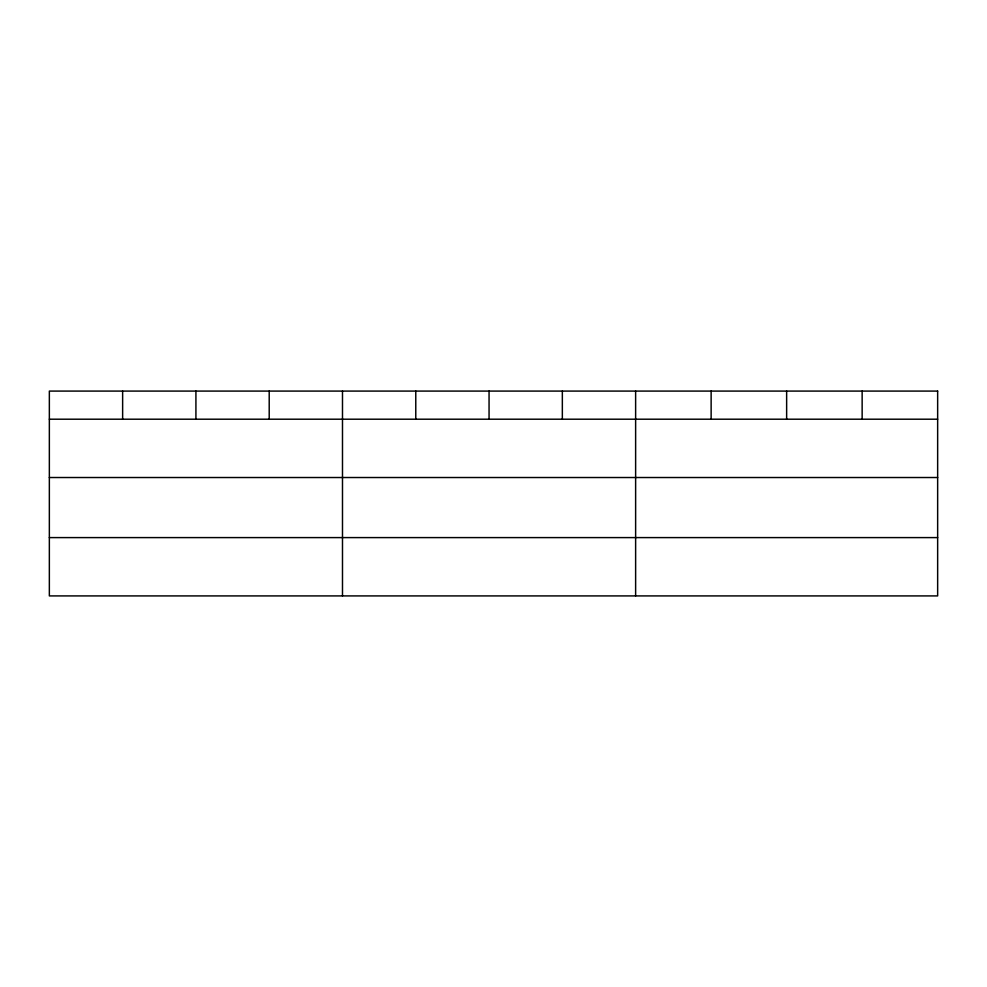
<?xml version="1.0" encoding="UTF-8"?>
<svg xmlns="http://www.w3.org/2000/svg" width="987" height="987" viewBox="0 0 987 987"><rect width="100%" height="100%" fill="white"/><g stroke="black" fill="none" stroke-linecap="round" stroke-linejoin="round"><path stroke-width="1.48" d="M49.35 419.204L937.65 419.204M49.35 477.523L937.65 477.523M49.35 537.594L937.65 537.594M862.144 391.086L862.144 419.204M786.639 391.086L786.639 419.204M711.133 391.086L711.133 419.204M635.628 391.086L635.628 595.914M562.343 391.086L562.343 419.204M489.058 391.086L489.058 419.204M415.774 391.086L415.774 419.204M342.489 391.086L342.489 595.914M269.204 391.086L269.204 419.204M195.919 391.086L195.919 419.204M122.635 391.086L122.635 419.204M937.65 391.086L49.35 391.086L49.35 595.914L937.65 595.914L937.65 391.086"/></g></svg>
